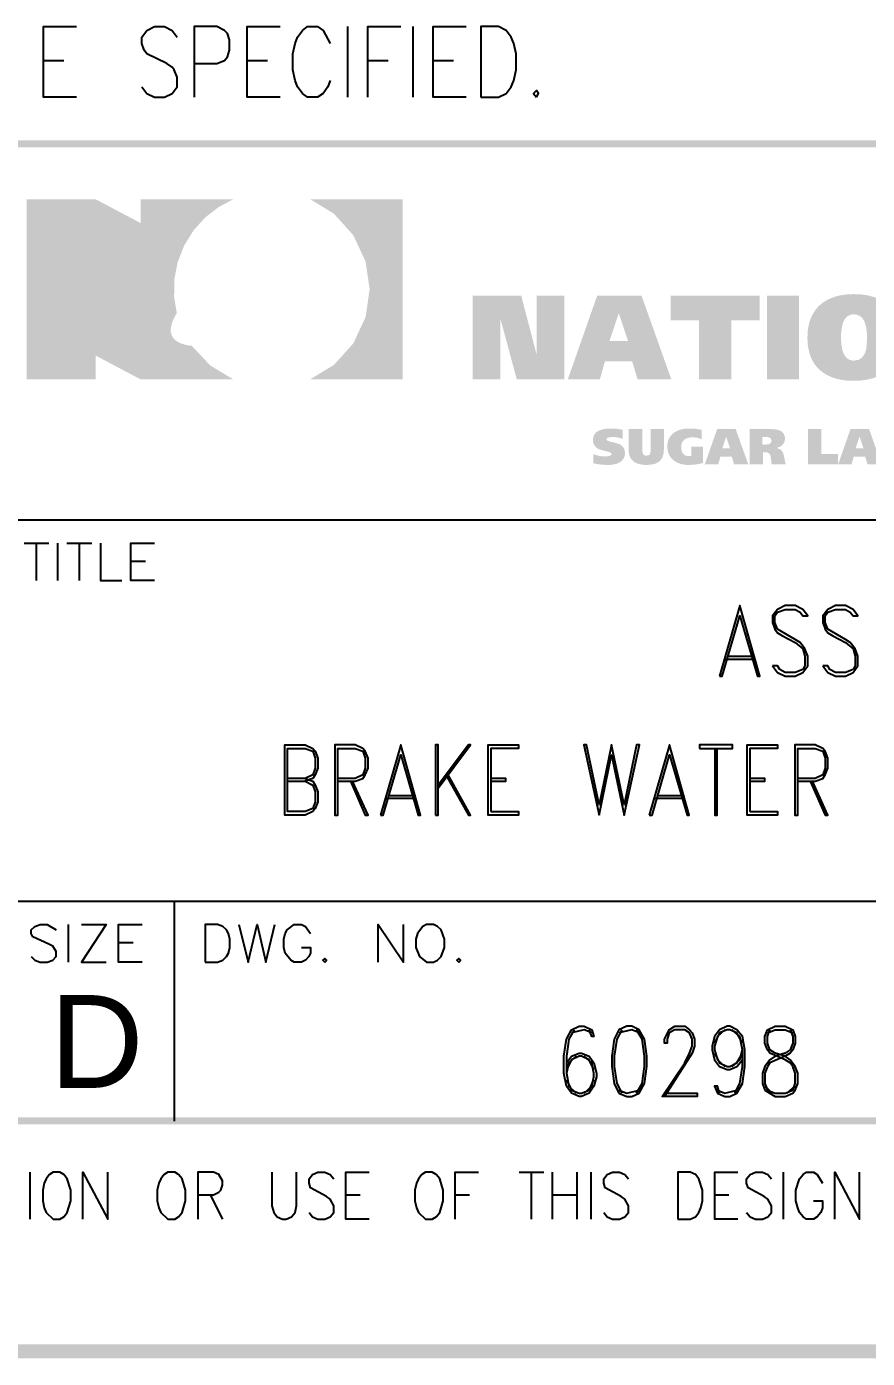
# Model space of a CAD drawing. Header units: inches. Extents: x 0.3 to 33.8, y 15.5 to 37.1.
# Drawn here: x 29.678 to 31.472, y 15.704 to 18.546 of the extents above; entities that cross this region are included whole.
import ezdxf

# ---------------------------------------------------------------- set-up
doc = ezdxf.new("R2010")
doc.units = ezdxf.units.IN
doc.header["$MEASUREMENT"] = 0
doc.styles.add('PDF Arial', font='arial.ttf')

# ---------------------------------------------------------------- blocks, each defined once
blk = doc.blocks.new('60298_1')
at = {"true_color": 0x0037dd, "transparency": 33554687}
for points in [[(25.1628, 18.288), (25.1477, 18.303), (33.5764, 18.303), (33.5764, 18.288)], [(25.1553, 16.2034), (25.1553, 16.2184), (33.5763, 16.2184), (33.5763, 16.2034)], [(0.4563, 15.7043), (0.4864, 15.7344), (33.5614, 15.7344), (33.5914, 15.7043)]]:
    blk.add_hatch(color=162, dxfattribs=at).paths.add_polyline_path(points)
at = {"true_color": 0xdcdcdc, "transparency": 33554687}
h = blk.add_hatch(color=254, dxfattribs=at)
h.paths.add_polyline_path([(30.1191, 18.1775), (29.9212, 18.1775), (29.9212, 18.1266), (29.8251, 18.1775), (29.6782, 18.1775), (29.6782, 17.7931), (29.8251, 17.7931), (29.8251, 17.844), (29.9212, 17.7931), (30.1191, 17.7931), (30.0697, 17.8228), (30.0303, 17.8649), (30.0302, 17.8649), (30.03, 17.8649), (30.0298, 17.8649), (30.0297, 17.8649), (30.0295, 17.865), (30.0294, 17.865), (30.0292, 17.865), (30.0291, 17.865), (30.0289, 17.865), (30.0288, 17.865), (30.0286, 17.8651), (30.0285, 17.8651), (30.0283, 17.8651), (30.0281, 17.8651), (30.028, 17.8651), (30.0278, 17.8651), (30.0277, 17.8652), (30.0275, 17.8652), (30.0274, 17.8652), (30.0272, 17.8652), (30.0271, 17.8652), (30.0269, 17.8653), (30.0267, 17.8653), (30.0266, 17.8653), (30.0264, 17.8653), (30.0263, 17.8653), (30.0261, 17.8653), (30.026, 17.8654), (30.0258, 17.8654), (30.0257, 17.8654), (30.0255, 17.8654), (30.0254, 17.8654), (30.0252, 17.8654), (30.025, 17.8655), (30.0249, 17.8655), (30.0247, 17.8655), (30.0246, 17.8655), (30.0244, 17.8655), (30.0243, 17.8655), (30.0241, 17.8656), (30.024, 17.8656), (30.0238, 17.8656), (30.0236, 17.8657), (30.0235, 17.8657), (30.0233, 17.8657), (30.0232, 17.8657), (30.023, 17.8657), (30.0229, 17.8657), (30.0227, 17.8658), (30.0226, 17.8658), (30.0224, 17.8658), (30.0221, 17.8659), (30.0219, 17.8659), (30.0218, 17.8659), (30.0216, 17.866), (30.0215, 17.866), (30.0213, 17.866), (30.0212, 17.8661), (30.021, 17.8661), (30.0209, 17.8661), (30.0207, 17.8662), (30.0206, 17.8662), (30.0204, 17.8662), (30.0202, 17.8663), (30.0201, 17.8663), (30.0199, 17.8663), (30.0198, 17.8664), (30.0196, 17.8664), (30.0195, 17.8664), (30.0193, 17.8665), (30.0192, 17.8665), (30.019, 17.8665), (30.0188, 17.8665), (30.0187, 17.8666), (30.0185, 17.8666), (30.0184, 17.8666), (30.0182, 17.8667), (30.0181, 17.8667), (30.0179, 17.8667), (30.0178, 17.8668), (30.0176, 17.8668), (30.0175, 17.8668), (30.0173, 17.8669), (30.0171, 17.8669), (30.017, 17.8669), (30.0168, 17.867), (30.0167, 17.867), (30.0165, 17.867), (30.0164, 17.8671), (30.0162, 17.8671), (30.0161, 17.8671), (30.0159, 17.8672), (30.0157, 17.8673), (30.0156, 17.8673), (30.0154, 17.8673), (30.0153, 17.8674), (30.0151, 17.8674), (30.0149, 17.8674), (30.0147, 17.8675), (30.0145, 17.8675), (30.0144, 17.8676), (30.0142, 17.8676), (30.014, 17.8677), (30.0139, 17.8677), (30.0137, 17.8678), (30.0136, 17.8678), (30.0134, 17.8679), (30.0133, 17.8679), (30.0131, 17.868), (30.013, 17.868), (30.0128, 17.8681), (30.0126, 17.8681), (30.0125, 17.8682), (30.0123, 17.8682), (30.0122, 17.8682), (30.012, 17.8683), (30.0119, 17.8683), (30.0117, 17.8684), (30.0116, 17.8684), (30.0114, 17.8685), (30.0113, 17.8685), (30.0111, 17.8686), (30.0109, 17.8686), (30.0108, 17.8687), (30.0106, 17.8687), (30.0105, 17.8688), (30.0103, 17.8689), (30.0102, 17.8689), (30.01, 17.869), (30.0099, 17.869), (30.0097, 17.869), (30.0096, 17.8691), (30.0094, 17.8691), (30.0092, 17.8692), (30.0091, 17.8692), (30.0089, 17.8693), (30.0088, 17.8693), (30.0086, 17.8694), (30.0085, 17.8694), (30.0083, 17.8695), (30.008, 17.8695), (30.0078, 17.8696), (30.0077, 17.8697), (30.0075, 17.8698), (30.0074, 17.8698), (30.0072, 17.8699), (30.0071, 17.87), (30.0069, 17.87), (30.0068, 17.8701), (30.0066, 17.8702), (30.0065, 17.8702), (30.0063, 17.8703), (30.0061, 17.8704), (30.006, 17.8705), (30.0058, 17.8705), (30.0057, 17.8706), (30.0055, 17.8707), (30.0054, 17.8707), (30.0052, 17.8708), (30.0051, 17.8709), (30.0049, 17.8709), (30.0048, 17.871), (30.0046, 17.8711), (30.0044, 17.8711), (30.0043, 17.8712), (30.0041, 17.8713), (30.004, 17.8713), (30.0038, 17.8714), (30.0037, 17.8715), (30.0035, 17.8715), (30.0034, 17.8716), (30.0032, 17.8717), (30.003, 17.8717), (30.0029, 17.8718), (30.0027, 17.8719), (30.0026, 17.872), (30.0024, 17.872), (30.0022, 17.8722), (30.002, 17.8723), (30.0018, 17.8724), (30.0017, 17.8725), (30.0015, 17.8726), (30.0013, 17.8727), (30.0012, 17.8728), (30.001, 17.8729), (30.0009, 17.8729), (30.0007, 17.873), (30.0006, 17.8731), (30.0004, 17.8732), (30.0003, 17.8733), (30.0001, 17.8735), (29.9999, 17.8736), (29.9998, 17.8737), (29.9996, 17.8738), (29.9995, 17.8739), (29.9993, 17.874), (29.9992, 17.874), (29.999, 17.8741), (29.9989, 17.8742), (29.9987, 17.8743), (29.9986, 17.8744), (29.9984, 17.8745), (29.9982, 17.8746), (29.9981, 17.8747), (29.9979, 17.8748), (29.9978, 17.8749), (29.9976, 17.8751), (29.9975, 17.8751), (29.9973, 17.8752), (29.9972, 17.8753), (29.997, 17.8754), (29.9967, 17.8757), (29.9965, 17.8758), (29.9964, 17.876), (29.9962, 17.8761), (29.9961, 17.8762), (29.9959, 17.8764), (29.9958, 17.8765), (29.9956, 17.8766), (29.9955, 17.8768), (29.9953, 17.877), (29.9951, 17.8771), (29.995, 17.8772), (29.9948, 17.8774), (29.9947, 17.8775), (29.9945, 17.8776), (29.9944, 17.8778), (29.9942, 17.8779), (29.9941, 17.878), (29.9939, 17.8782), (29.9937, 17.8783), (29.9935, 17.8785), (29.9934, 17.8786), (29.9932, 17.8787), (29.9931, 17.8789), (29.9929, 17.879), (29.9927, 17.8792), (29.9925, 17.8795), (29.9923, 17.8797), (29.9921, 17.8799), (29.992, 17.8801), (29.9918, 17.8803), (29.9917, 17.8805), (29.9915, 17.8807), (29.9914, 17.8809), (29.9912, 17.8811), (29.9911, 17.8813), (29.9909, 17.8815), (29.9908, 17.8817), (29.9906, 17.8819), (29.9904, 17.8821), (29.9903, 17.8823), (29.9901, 17.8825), (29.99, 17.8827), (29.9898, 17.8829), (29.9897, 17.8831), (29.9895, 17.8834), (29.9892, 17.8839), (29.9891, 17.8842), (29.9889, 17.8846), (29.9887, 17.8849), (29.9886, 17.8852), (29.9884, 17.8855), (29.9883, 17.8858), (29.9881, 17.8862), (29.988, 17.8865), (29.9878, 17.8868), (29.9877, 17.8871), (29.9875, 17.8875), (29.9873, 17.8878), (29.9871, 17.8884), (29.9869, 17.8891), (29.9867, 17.8897), (29.9866, 17.8903), (29.9864, 17.8909), (29.9863, 17.8915), (29.9861, 17.8921), (29.986, 17.8927), (29.9857, 17.8938), (29.9854, 17.8999), (29.9856, 17.9014), (29.9858, 17.9026), (29.986, 17.9037), (29.9861, 17.9048), (29.9864, 17.9067), (29.9866, 17.9075), (29.9867, 17.9081), (29.9869, 17.9087), (29.987, 17.9093), (29.9872, 17.9099), (29.9873, 17.9105), (29.9875, 17.9111), (29.9877, 17.9117), (29.9878, 17.9123), (29.988, 17.9129), (29.9883, 17.914), (29.9884, 17.9145), (29.9886, 17.9148), (29.9887, 17.9152), (29.9889, 17.9156), (29.9891, 17.9159), (29.9892, 17.9163), (29.9894, 17.9167), (29.9895, 17.9171), (29.9897, 17.9174), (29.9898, 17.9179), (29.99, 17.9182), (29.9901, 17.9186), (29.9903, 17.919), (29.9904, 17.9194), (29.9906, 17.9197), (29.9908, 17.9201), (29.9909, 17.9205), (29.9911, 17.9209), (29.9912, 17.9212), (29.9914, 17.9216), (29.9916, 17.922), (29.9918, 17.9226), (29.992, 17.9229), (29.9921, 17.9232), (29.9923, 17.9235), (29.9925, 17.9238), (29.9926, 17.9241), (29.9928, 17.9244), (29.9929, 17.9247), (29.9931, 17.925), (29.9932, 17.9253), (29.9934, 17.9256), (29.9935, 17.9259), (29.9937, 17.9262), (29.9939, 17.9265), (29.9941, 17.9268), (29.9942, 17.9271), (29.9944, 17.9274), (29.9945, 17.9277), (29.9947, 17.928), (29.9948, 17.9283), (29.995, 17.9287), (29.9951, 17.929), (29.9953, 17.9292), (29.9955, 17.9295), (29.9956, 17.9298), (29.9958, 17.9302), (29.996, 17.9307), (29.9962, 17.931), (29.9964, 17.9312), (29.9965, 17.9315), (29.9967, 17.9318), (29.9969, 17.932), (29.997, 17.9322), (29.9972, 17.9325), (29.9973, 17.9327), (29.9984, 17.9345), (29.9927, 17.9689), (29.993, 18.0054), (30, 18.0425), (30.0139, 18.0783), (30.034, 18.1109), (30.0593, 18.1389), (30.0883, 18.1612), (30.1191, 18.1775)])
h.paths.add_polyline_path([(30.4808, 18.1775), (30.283, 18.1775), (30.3338, 18.1467), (30.3753, 18.1005), (30.4015, 18.0442), (30.41, 17.9854), (30.4015, 17.9265), (30.3753, 17.8701), (30.3338, 17.824), (30.283, 17.7931), (30.4808, 17.7931), (30.4808, 18.1775)])
at = {"transparency": 33554687}
h = blk.add_hatch(color=1, dxfattribs=at)
h.paths.add_polyline_path([(30.8254, 17.972), (30.7665, 17.972), (30.7665, 17.8459), (30.7335, 17.972), (30.6302, 17.972), (30.6302, 17.7931), (30.689, 17.7931), (30.689, 17.9228), (30.7242, 17.7931), (30.8254, 17.7931), (30.8254, 17.972)])
h.paths.add_polyline_path([(30.9124, 17.8318), (30.9703, 17.8318), (30.9821, 17.7931), (31.054, 17.7931), (30.9903, 17.972), (30.8958, 17.972), (30.833, 17.7931), (30.9014, 17.7931), (30.9124, 17.8318)])
h.paths.add_polyline_path([(30.9219, 17.8749), (30.9419, 17.9344), (30.9617, 17.8749), (30.9219, 17.8749)])
h.paths.add_polyline_path([(31.1132, 17.7931), (31.1819, 17.7931), (31.1819, 17.9192), (31.2423, 17.9192), (31.2423, 17.972), (31.0529, 17.972), (31.0529, 17.9192), (31.1132, 17.9192), (31.1132, 17.7931)])
h.paths.add_polyline_path([(31.3265, 17.972), (31.2579, 17.972), (31.2579, 17.7931), (31.3265, 17.7931), (31.3265, 17.972)])
h.paths.add_polyline_path([(31.3539, 17.8358), (31.3584, 17.8276), (31.3639, 17.8203), (31.3703, 17.8136), (31.3757, 17.8092), (31.3833, 17.804), (31.3915, 17.7998), (31.4005, 17.7962), (31.4103, 17.7936), (31.4206, 17.7916), (31.4318, 17.7904), (31.4436, 17.79), (31.4534, 17.7903), (31.4645, 17.7914), (31.4751, 17.7932), (31.4849, 17.7958), (31.4941, 17.799), (31.5025, 17.8032), (31.5103, 17.8082), (31.5174, 17.8139), (31.5209, 17.8173), (31.5269, 17.8244), (31.532, 17.8322), (31.5361, 17.8407), (31.5394, 17.8501), (31.5417, 17.8602), (31.543, 17.871), (31.5435, 17.8825), (31.5434, 17.8885), (31.5425, 17.8997), (31.5406, 17.9101), (31.5378, 17.9198), (31.534, 17.9287), (31.5294, 17.937), (31.5238, 17.9445), (31.5174, 17.9512), (31.5115, 17.9559), (31.5039, 17.961), (31.4956, 17.9653), (31.4866, 17.9688), (31.4768, 17.9715), (31.4665, 17.9735), (31.4554, 17.9747), (31.4436, 17.975), (31.4346, 17.9748), (31.4233, 17.9738), (31.4127, 17.972), (31.403, 17.9694), (31.3938, 17.966), (31.3853, 17.9619), (31.3777, 17.9569), (31.3706, 17.9512), (31.3672, 17.9478), (31.3611, 17.9407), (31.3561, 17.9328), (31.3519, 17.9242), (31.3487, 17.9149), (31.3464, 17.9048), (31.3449, 17.8941), (31.3446, 17.8825), (31.3447, 17.8762), (31.3455, 17.865), (31.3475, 17.8545), (31.3501, 17.8448), (31.3539, 17.8358)])
h.paths.add_polyline_path([(31.4168, 17.869), (31.4162, 17.8825), (31.4166, 17.893), (31.4181, 17.9049), (31.4207, 17.9147), (31.4246, 17.9222), (31.4297, 17.9277), (31.4361, 17.9309), (31.4436, 17.932), (31.45, 17.9312), (31.4566, 17.9284), (31.4621, 17.9235), (31.4664, 17.9165), (31.4694, 17.9073), (31.4711, 17.8959), (31.4718, 17.8817), (31.4712, 17.8685), (31.47, 17.8585), (31.4679, 17.8505), (31.4666, 17.8474), (31.461, 17.8395), (31.4534, 17.8347), (31.4436, 17.8331), (31.4378, 17.8337), (31.4312, 17.8364), (31.4259, 17.8413), (31.4216, 17.8484), (31.4187, 17.8576), (31.4168, 17.8691)])
h.paths.add_polyline_path([(31.5598, 17.7931), (31.6187, 17.7931), (31.6187, 17.9228), (31.6539, 17.7931), (31.7551, 17.7931), (31.7551, 17.972), (31.6961, 17.972), (31.6961, 17.8459), (31.663, 17.972), (31.5599, 17.972), (31.5599, 17.7931)])
h.paths.add_polyline_path([(31.7627, 17.7931), (31.8311, 17.7931), (31.8421, 17.8318), (31.9, 17.8318), (31.9118, 17.7931), (31.9837, 17.7931), (31.92, 17.972), (31.8255, 17.972), (31.7627, 17.7931)])
h.paths.add_polyline_path([(31.8516, 17.8749), (31.8716, 17.9344), (31.8912, 17.8749), (31.8516, 17.8749)])
h.paths.add_polyline_path([(31.9927, 17.7931), (32.1456, 17.7931), (32.1456, 17.8459), (32.0614, 17.8459), (32.0614, 17.972), (31.9927, 17.972), (31.9927, 17.7931)])
h.paths.add_polyline_path([(32.2504, 17.8825), (32.2505, 17.8762), (32.2515, 17.865), (32.2533, 17.8545), (32.2561, 17.8448), (32.2597, 17.8358), (32.2642, 17.8276), (32.2699, 17.8203), (32.2762, 17.8136), (32.2815, 17.8092), (32.2892, 17.804), (32.2975, 17.7998), (32.3064, 17.7962), (32.3161, 17.7936), (32.3266, 17.7916), (32.3376, 17.7904), (32.3494, 17.79), (32.3593, 17.7903), (32.3705, 17.7914), (32.381, 17.7932), (32.3908, 17.7958), (32.4, 17.799), (32.4084, 17.8032), (32.4161, 17.8082), (32.4232, 17.8139), (32.4268, 17.8173), (32.4327, 17.8244), (32.4378, 17.8322), (32.4419, 17.8407), (32.4452, 17.8501), (32.4476, 17.8602), (32.4489, 17.871), (32.4494, 17.8825), (32.4493, 17.8885), (32.4483, 17.8997), (32.4464, 17.9101), (32.4436, 17.9198), (32.4399, 17.9287), (32.4352, 17.937), (32.4298, 17.9445), (32.4232, 17.9512), (32.4174, 17.9559), (32.4098, 17.961), (32.4014, 17.9653), (32.3924, 17.9688), (32.3827, 17.9715), (32.3723, 17.9735), (32.3613, 17.9747), (32.3494, 17.975), (32.3405, 17.9748), (32.3291, 17.9738), (32.3187, 17.972), (32.3088, 17.9694), (32.2997, 17.966), (32.2913, 17.9619), (32.2835, 17.9569), (32.2764, 17.9512), (32.273, 17.9478), (32.2671, 17.9407), (32.262, 17.9328), (32.2578, 17.9242), (32.2545, 17.9149), (32.2522, 17.9048), (32.2509, 17.8941), (32.2504, 17.8825)])
h.paths.add_polyline_path([(32.3224, 17.893), (32.3239, 17.9049), (32.3267, 17.9147), (32.3306, 17.9222), (32.3357, 17.9277), (32.342, 17.9309), (32.3494, 17.932), (32.3559, 17.9312), (32.3625, 17.9284), (32.3679, 17.9235), (32.3722, 17.9165), (32.3753, 17.9073), (32.3771, 17.8959), (32.3777, 17.8817), (32.3772, 17.8685), (32.3758, 17.8585), (32.3738, 17.8505), (32.3724, 17.8474), (32.367, 17.8395), (32.3593, 17.8347), (32.3494, 17.8331), (32.3436, 17.8337), (32.3371, 17.8364), (32.3317, 17.8413), (32.3274, 17.8484), (32.3245, 17.8576), (32.3227, 17.8691), (32.3221, 17.8825), (32.3224, 17.893)])
h.paths.add_polyline_path([(32.5359, 17.972), (32.4672, 17.972), (32.4672, 17.7931), (32.5359, 17.7931), (32.5359, 17.972)])
h.paths.add_polyline_path([(32.5618, 17.7931), (32.7147, 17.7931), (32.7147, 17.8459), (32.6305, 17.8459), (32.6305, 17.972), (32.5618, 17.972), (32.5618, 17.7931)])
h.paths.add_polyline_path([(32.78, 17.972), (32.7156, 17.972), (32.7574, 17.7931), (32.8328, 17.7931), (32.8615, 17.9109), (32.8916, 17.7931), (32.9654, 17.7931), (33.0085, 17.972), (32.9472, 17.972), (32.925, 17.8566), (32.8967, 17.972), (32.8309, 17.972), (32.802, 17.8566), (32.78, 17.972)])
h.paths.add_polyline_path([(33.0148, 17.7931), (33.1716, 17.7931), (33.1716, 17.8362), (33.082, 17.8362), (33.082, 17.8605), (33.1659, 17.8605), (33.1659, 17.9036), (33.082, 17.9036), (33.082, 17.9289), (33.1699, 17.9289), (33.1699, 17.972), (33.0148, 17.972), (33.0148, 17.7931)])
h.paths.add_polyline_path([(33.1926, 17.7931), (33.3454, 17.7931), (33.3454, 17.8459), (33.2613, 17.8459), (33.2613, 17.972), (33.1926, 17.972), (33.1926, 17.7931)])
h.paths.add_polyline_path([(33.3634, 17.7931), (33.5163, 17.7931), (33.5163, 17.8459), (33.432, 17.8459), (33.432, 17.972), (33.3634, 17.972), (33.3634, 17.7931)])
h.paths.add_polyline_path([(30.9237, 17.6371), (30.9161, 17.6396), (30.9076, 17.6416), (30.9013, 17.6435), (30.8971, 17.6455), (30.8919, 17.6494), (30.8886, 17.6543), (30.8869, 17.6604), (30.8868, 17.664), (30.8873, 17.6693), (30.8889, 17.674), (30.8916, 17.678), (30.8952, 17.6814), (30.9, 17.684), (30.9057, 17.6861), (30.9125, 17.6874), (30.9204, 17.6882), (30.9254, 17.6883), (30.932, 17.6881), (30.9386, 17.6876), (30.9451, 17.6866), (30.9502, 17.6856), (30.9502, 17.6664), (30.9439, 17.6683), (30.9373, 17.6696), (30.9293, 17.6703), (30.9198, 17.6693), (30.9148, 17.6661), (30.9182, 17.662), (30.9258, 17.6597), (30.9342, 17.6579), (30.9405, 17.6559), (30.9449, 17.6541), (30.9499, 17.6502), (30.9533, 17.6452), (30.9548, 17.639), (30.9551, 17.6357), (30.9543, 17.6293), (30.9519, 17.6237), (30.9479, 17.6191), (30.9431, 17.6157), (30.9377, 17.6133), (30.9316, 17.6117), (30.9248, 17.6108), (30.9185, 17.6105), (30.9119, 17.6108), (30.9052, 17.6113), (30.8987, 17.612), (30.892, 17.6132), (30.8875, 17.6142), (30.8875, 17.6337), (30.8936, 17.6315), (30.9, 17.6299), (30.9066, 17.6289), (30.9134, 17.6287), (30.9216, 17.6296), (30.9271, 17.6328), (30.9237, 17.6371)])
h.paths.add_polyline_path([(30.9919, 17.687), (30.963, 17.687), (30.963, 17.6413), (30.963, 17.6398), (30.9639, 17.633), (30.966, 17.627), (30.9693, 17.6219), (30.9738, 17.6177), (30.9751, 17.6168), (30.9802, 17.6141), (30.9861, 17.6121), (30.9929, 17.611), (31.0004, 17.6105), (31.0035, 17.6107), (31.011, 17.6113), (31.0175, 17.6126), (31.0232, 17.6148), (31.0278, 17.6176), (31.0295, 17.6191), (31.0332, 17.6236), (31.0359, 17.629), (31.0375, 17.6355), (31.0381, 17.6429), (31.0381, 17.687), (31.0099, 17.687), (31.0099, 17.6423), (31.0097, 17.6392), (31.0078, 17.6321), (31.0007, 17.63), (30.9961, 17.6313), (30.9928, 17.6354), (30.9919, 17.6424), (30.9919, 17.687)])
h.paths.add_polyline_path([(31.0753, 17.6536), (31.0775, 17.6596), (31.0816, 17.6644), (31.0854, 17.6669), (31.0915, 17.6688), (31.0991, 17.6696), (31.1069, 17.6689), (31.1132, 17.6676), (31.1185, 17.6652), (31.1185, 17.6855), (31.1113, 17.6869), (31.1048, 17.6877), (31.0979, 17.6881), (31.0904, 17.6883), (31.0896, 17.6883), (31.0824, 17.6878), (31.0757, 17.6866), (31.0696, 17.6848), (31.064, 17.6821), (31.059, 17.6789), (31.0539, 17.6742), (31.0502, 17.6692), (31.0476, 17.6636), (31.046, 17.6574), (31.0455, 17.6505), (31.0455, 17.6487), (31.0462, 17.6418), (31.0478, 17.6355), (31.0505, 17.6299), (31.054, 17.6249), (31.0585, 17.6205), (31.0595, 17.6198), (31.0646, 17.6165), (31.0703, 17.614), (31.0765, 17.6121), (31.0831, 17.6109), (31.0904, 17.6105), (31.0957, 17.6107), (31.1026, 17.6112), (31.1092, 17.612), (31.1155, 17.6131), (31.1215, 17.6147), (31.1215, 17.6499), (31.0967, 17.6499), (31.0967, 17.63), (31.0901, 17.6292), (31.083, 17.631), (31.0783, 17.6353), (31.0757, 17.6416), (31.075, 17.6487), (31.0754, 17.6536)])
h.paths.add_polyline_path([(31.1254, 17.6119), (31.1541, 17.6119), (31.1587, 17.6282), (31.183, 17.6282), (31.1879, 17.6119), (31.2182, 17.6119), (31.1915, 17.687), (31.1518, 17.687), (31.1254, 17.6119)])
h.paths.add_polyline_path([(31.1627, 17.6462), (31.1711, 17.671), (31.1794, 17.6462), (31.1627, 17.6462)])
h.paths.add_polyline_path([(31.2209, 17.6119), (31.2498, 17.6119), (31.2498, 17.6375), (31.2562, 17.6375), (31.26, 17.6369), (31.2644, 17.6335), (31.2655, 17.6306), (31.2668, 17.6229), (31.2676, 17.6165), (31.2683, 17.6119), (31.2984, 17.6119), (31.297, 17.6168), (31.2954, 17.6252), (31.2952, 17.6265), (31.2934, 17.6337), (31.2912, 17.6388), (31.2898, 17.6409), (31.2848, 17.6447), (31.2786, 17.6468), (31.2838, 17.6485), (31.2894, 17.6515), (31.2934, 17.6557), (31.2958, 17.6608), (31.2966, 17.6669), (31.2962, 17.6708), (31.2948, 17.6757), (31.2918, 17.6798), (31.2877, 17.6829), (31.2823, 17.6852), (31.2755, 17.6865), (31.2675, 17.687), (31.2209, 17.687), (31.2209, 17.6119)])
h.paths.add_polyline_path([(31.2485, 17.6541), (31.2485, 17.6702), (31.2564, 17.6702), (31.261, 17.6698), (31.2661, 17.6672), (31.2682, 17.6612), (31.2638, 17.6551), (31.256, 17.6541), (31.2485, 17.6541)])
h.paths.add_polyline_path([(31.3741, 17.634), (31.3741, 17.687), (31.3454, 17.687), (31.3454, 17.6119), (31.4095, 17.6119), (31.4095, 17.634), (31.3741, 17.634)])
h.paths.add_polyline_path([(31.4434, 17.6282), (31.4677, 17.6282), (31.4727, 17.6119), (31.5029, 17.6119), (31.4761, 17.687), (31.4364, 17.687), (31.4102, 17.6119), (31.4388, 17.6119), (31.4434, 17.6282)])
h.paths.add_polyline_path([(31.4474, 17.6462), (31.4558, 17.6712), (31.4641, 17.6462), (31.4474, 17.6462)])
h.paths.add_polyline_path([(31.506, 17.6119), (31.5309, 17.6119), (31.5309, 17.6663), (31.5456, 17.6119), (31.5881, 17.6119), (31.5881, 17.687), (31.5633, 17.687), (31.5633, 17.634), (31.5495, 17.687), (31.5061, 17.687), (31.5061, 17.6119)])
h.paths.add_polyline_path([(31.5983, 17.6119), (31.6405, 17.6119), (31.6474, 17.6124), (31.6538, 17.6136), (31.6593, 17.6156), (31.664, 17.6182), (31.668, 17.6215), (31.6713, 17.6256), (31.6739, 17.6305), (31.6757, 17.636), (31.6768, 17.6422), (31.6772, 17.6492), (31.6772, 17.6499), (31.6767, 17.6579), (31.6755, 17.6647), (31.6734, 17.6707), (31.6706, 17.6755), (31.667, 17.6795), (31.6657, 17.6805), (31.661, 17.6833), (31.6551, 17.6854), (31.6483, 17.6866), (31.6405, 17.687), (31.5983, 17.687), (31.5983, 17.6119)])
h.paths.add_polyline_path([(31.627, 17.6696), (31.6342, 17.6696), (31.6402, 17.6685), (31.6448, 17.6644), (31.6466, 17.6579), (31.6472, 17.6488), (31.6464, 17.6407), (31.6446, 17.6356), (31.6409, 17.632), (31.6343, 17.6306), (31.627, 17.6306), (31.627, 17.6696)])
h.paths.add_polyline_path([(31.7133, 17.6326), (31.6906, 17.6325), (31.6838, 17.5997), (31.7009, 17.5997), (31.7133, 17.6325)])
h.paths.add_polyline_path([(31.8153, 17.6648), (31.8407, 17.6648), (31.8407, 17.687), (31.7612, 17.687), (31.7612, 17.6648), (31.7866, 17.6648), (31.7866, 17.6119), (31.8153, 17.6119), (31.8153, 17.6648)])
h.paths.add_polyline_path([(31.8743, 17.6582), (31.8743, 17.6689), (31.9112, 17.6689), (31.9112, 17.687), (31.8462, 17.687), (31.8462, 17.6119), (31.9121, 17.6119), (31.9121, 17.63), (31.8743, 17.63), (31.8743, 17.6402), (31.9096, 17.6402), (31.9096, 17.6583), (31.8743, 17.6583)])
h.paths.add_polyline_path([(31.9619, 17.6648), (31.9507, 17.687), (31.9175, 17.687), (31.9411, 17.6505), (31.9142, 17.6119), (31.9455, 17.6119), (31.9587, 17.6373), (31.9728, 17.6119), (32.0035, 17.6119), (32.0044, 17.6145), (31.9791, 17.6505), (32.0043, 17.687), (31.974, 17.687), (31.9619, 17.6648)])
h.paths.add_polyline_path([(32.0044, 17.6145), (32.0062, 17.6119), (32.0321, 17.6119), (32.0367, 17.6282), (32.061, 17.6282), (32.066, 17.6119), (32.0962, 17.6119), (32.0694, 17.687), (32.0297, 17.687), (32.0044, 17.6145)])
h.paths.add_polyline_path([(32.0407, 17.6462), (32.0491, 17.6712), (32.0574, 17.6462), (32.0407, 17.6462)])
h.paths.add_polyline_path([(32.1287, 17.662), (32.1363, 17.6597), (32.1446, 17.6579), (32.1509, 17.6559), (32.1553, 17.6541), (32.1603, 17.6502), (32.1637, 17.6452), (32.1653, 17.639), (32.1656, 17.6357), (32.1647, 17.6293), (32.1624, 17.6237), (32.1584, 17.6191), (32.1535, 17.6157), (32.1483, 17.6133), (32.1422, 17.6117), (32.1352, 17.6108), (32.129, 17.6105), (32.1223, 17.6108), (32.1158, 17.6113), (32.1091, 17.612), (32.1025, 17.6132), (32.098, 17.6142), (32.098, 17.6337), (32.1041, 17.6315), (32.1104, 17.6299), (32.117, 17.6289), (32.1238, 17.6287), (32.1321, 17.6296), (32.1375, 17.6328), (32.1342, 17.6371), (32.1265, 17.6396), (32.1181, 17.6416), (32.1117, 17.6435), (32.1075, 17.6455), (32.1025, 17.6494), (32.0991, 17.6543), (32.0975, 17.6604), (32.0973, 17.664), (32.0978, 17.6693), (32.0994, 17.674), (32.102, 17.678), (32.1057, 17.6814), (32.1104, 17.684), (32.1161, 17.6861), (32.1231, 17.6874), (32.1309, 17.6882), (32.1359, 17.6883), (32.1424, 17.6881), (32.149, 17.6876), (32.1557, 17.6866), (32.1607, 17.6856), (32.1607, 17.6664), (32.1544, 17.6683), (32.1479, 17.6696), (32.1397, 17.6703), (32.1303, 17.6693), (32.1254, 17.6661), (32.1287, 17.662)])
h.paths.add_polyline_path([(32.2421, 17.687), (32.2133, 17.687), (32.2133, 17.6413), (32.2133, 17.6398), (32.2143, 17.633), (32.2163, 17.627), (32.2196, 17.6219), (32.2241, 17.6177), (32.2253, 17.6168), (32.2305, 17.6141), (32.2364, 17.6121), (32.2432, 17.611), (32.2508, 17.6105), (32.2538, 17.6107), (32.2612, 17.6113), (32.2678, 17.6126), (32.2734, 17.6148), (32.278, 17.6176), (32.2798, 17.6191), (32.2835, 17.6236), (32.2862, 17.629), (32.2877, 17.6355), (32.2884, 17.6429), (32.2884, 17.687), (32.2601, 17.687), (32.2601, 17.6423), (32.26, 17.6392), (32.258, 17.6321), (32.251, 17.63), (32.2464, 17.6313), (32.2432, 17.6354), (32.2421, 17.6424), (32.2421, 17.687)])
h.paths.add_polyline_path([(32.3017, 17.6326), (32.3017, 17.6119), (32.3252, 17.6119), (32.3252, 17.6325), (32.3017, 17.6325)])
h.paths.add_polyline_path([(32.3361, 17.664), (32.3363, 17.6604), (32.3379, 17.6543), (32.3413, 17.6494), (32.3463, 17.6455), (32.3507, 17.6435), (32.357, 17.6416), (32.3653, 17.6396), (32.3729, 17.6371), (32.3763, 17.6328), (32.3709, 17.6296), (32.3626, 17.6287), (32.3558, 17.6289), (32.3492, 17.6299), (32.3429, 17.6315), (32.3368, 17.6337), (32.3368, 17.6142), (32.3414, 17.6132), (32.348, 17.612), (32.3546, 17.6113), (32.3611, 17.6108), (32.3678, 17.6105), (32.374, 17.6108), (32.381, 17.6117), (32.387, 17.6133), (32.3923, 17.6157), (32.3973, 17.6191), (32.4012, 17.6237), (32.4036, 17.6293), (32.4043, 17.6357), (32.4042, 17.639), (32.4025, 17.6452), (32.3992, 17.6502), (32.3941, 17.6541), (32.3897, 17.6559), (32.3834, 17.6579), (32.3751, 17.6597), (32.3675, 17.662), (32.3642, 17.6661), (32.369, 17.6693), (32.3785, 17.6703), (32.3867, 17.6696), (32.3931, 17.6683), (32.3995, 17.6664), (32.3995, 17.6856), (32.3945, 17.6866), (32.3878, 17.6876), (32.3812, 17.6881), (32.3747, 17.6883), (32.3698, 17.6882), (32.3618, 17.6874), (32.355, 17.6861), (32.3492, 17.684), (32.3444, 17.6814), (32.3408, 17.678), (32.3381, 17.674), (32.3365, 17.6693), (32.3361, 17.664)])
h.paths.add_polyline_path([(32.4152, 17.6326), (32.4152, 17.6119), (32.4386, 17.6119), (32.4386, 17.6325), (32.4152, 17.6325)])
h.paths.add_polyline_path([(32.4786, 17.6282), (32.5028, 17.6282), (32.5078, 17.6119), (32.538, 17.6119), (32.5112, 17.687), (32.4715, 17.687), (32.4452, 17.6119), (32.474, 17.6119), (32.4785, 17.6282)])
h.paths.add_polyline_path([(32.4825, 17.6462), (32.4909, 17.6712), (32.4992, 17.6462), (32.4825, 17.6462)])
h.paths.add_polyline_path([(32.568, 17.6119), (32.568, 17.6325), (32.5445, 17.6325), (32.5445, 17.6119), (32.568, 17.6119)])
at = {"color": 254, "true_color": 0xdcdcdc, "transparency": 33554687}
for points in [[(29.7843, 18.3955), (29.7141, 18.3955), (29.7141, 18.5458), (29.7843, 18.5458)], [(29.9238, 18.4172), (29.9346, 18.4032), (29.9511, 18.3955), (29.9723, 18.3955), (29.9883, 18.4032), (29.9992, 18.4172), (29.9992, 18.4378), (29.993, 18.4533), (29.9883, 18.4595), (29.977, 18.4673), (29.9346, 18.4874), (29.9284, 18.4957), (29.9238, 18.5096), (29.9238, 18.5236), (29.9346, 18.5375), (29.9511, 18.5458), (29.9723, 18.5458), (29.9883, 18.5375), (29.9992, 18.5236)], [(30.0358, 18.4673), (30.0839, 18.4673), (30.1004, 18.4735), (30.1066, 18.4812), (30.1112, 18.4957), (30.1112, 18.5174), (30.1066, 18.5313), (30.1004, 18.5375), (30.0839, 18.5458), (30.0358, 18.5458), (30.0358, 18.3955)], [(30.2192, 18.3955), (30.1484, 18.3955), (30.1484, 18.5458), (30.2192, 18.5458)], [(30.3255, 18.4311), (30.3209, 18.4172), (30.3106, 18.4032), (30.2987, 18.3955), (30.2775, 18.3955), (30.2667, 18.4032), (30.2563, 18.4172), (30.2507, 18.4311), (30.246, 18.4533), (30.246, 18.4874), (30.2507, 18.5096), (30.2563, 18.5236), (30.2667, 18.5375), (30.2775, 18.5458), (30.2987, 18.5458), (30.3106, 18.5375), (30.3255, 18.5096)], [(30.3632, 18.3955), (30.3632, 18.5458)], [(30.4061, 18.3955), (30.4061, 18.5458), (30.4763, 18.5458)], [(30.5027, 18.3955), (30.5027, 18.5458)], [(30.6158, 18.3955), (30.5455, 18.3955), (30.5455, 18.5458), (30.6158, 18.5458)], [(30.6473, 18.3955), (30.685, 18.3955), (30.7015, 18.4032), (30.7118, 18.4172), (30.718, 18.4311), (30.7227, 18.4533), (30.7227, 18.4874), (30.718, 18.5096), (30.7118, 18.5236), (30.7015, 18.5375), (30.685, 18.5458), (30.6473, 18.5458), (30.6473, 18.3955)], [(29.7141, 18.4735), (29.7575, 18.4735)], [(30.1484, 18.4735), (30.1918, 18.4735)], [(30.4061, 18.4735), (30.4495, 18.4735)], [(30.5455, 18.4735), (30.5889, 18.4735)], [(30.766, 18.3955), (30.7707, 18.4032), (30.766, 18.4094), (30.7598, 18.4032), (30.766, 18.3955)], [(31.157, 17.1602), (31.1626, 17.1602), (31.2003, 17.2883), (31.238, 17.1602), (31.2427, 17.1602), (31.2003, 17.3105), (31.157, 17.1602)], [(31.2701, 17.1819), (31.2809, 17.168), (31.2969, 17.1602), (31.3181, 17.1602), (31.3346, 17.168), (31.3454, 17.1819), (31.3454, 17.2026), (31.3393, 17.2181), (31.3289, 17.232), (31.3181, 17.2382), (31.2809, 17.2604), (31.2747, 17.2744), (31.2747, 17.2883), (31.2809, 17.2961), (31.2969, 17.3023), (31.3181, 17.3023), (31.3289, 17.2961), (31.3346, 17.2883), (31.3454, 17.2883), (31.3346, 17.3023), (31.3181, 17.3105), (31.2969, 17.3105), (31.2809, 17.3023), (31.2701, 17.2883), (31.2701, 17.2744), (31.2747, 17.2604), (31.2809, 17.2522), (31.2912, 17.246), (31.3181, 17.232), (31.3346, 17.2181), (31.3393, 17.2026), (31.3393, 17.1819), (31.3346, 17.1742), (31.3181, 17.168), (31.2969, 17.168), (31.2855, 17.1742), (31.2809, 17.1819), (31.2701, 17.1819)], [(31.3775, 17.1819), (31.3878, 17.168), (31.4043, 17.1602), (31.4255, 17.1602), (31.442, 17.168), (31.4523, 17.1819), (31.4523, 17.2026), (31.4467, 17.2181), (31.4358, 17.232), (31.4255, 17.2382), (31.3878, 17.2604), (31.3821, 17.2744), (31.3821, 17.2883), (31.3878, 17.2961), (31.4043, 17.3023), (31.4255, 17.3023), (31.4358, 17.2961), (31.442, 17.2883), (31.4523, 17.2883), (31.442, 17.3023), (31.4255, 17.3105), (31.4043, 17.3105), (31.3878, 17.3023), (31.3775, 17.2883), (31.3775, 17.2744), (31.3821, 17.2604), (31.3878, 17.2522), (31.3986, 17.246), (31.4255, 17.232), (31.442, 17.2181), (31.4467, 17.2026), (31.4467, 17.1819), (31.442, 17.1742), (31.4255, 17.168), (31.4043, 17.168), (31.3924, 17.1742), (31.3878, 17.1819), (31.3775, 17.1819)], [(31.1673, 17.1959), (31.2318, 17.1959)], [(31.1735, 17.2026), (31.2272, 17.2026)], [(30.2724, 16.9418), (30.2889, 16.9356), (30.2935, 16.9273), (30.2992, 16.9134), (30.2992, 16.8917), (30.2935, 16.8772), (30.2889, 16.8711), (30.2724, 16.8633), (30.229, 16.8633), (30.229, 17.0136), (30.2724, 17.0136), (30.2889, 17.0058), (30.2935, 16.9996), (30.2992, 16.9852), (30.2992, 16.9635), (30.2935, 16.9495), (30.2889, 16.9418), (30.2724, 16.9356)], [(30.2347, 16.9356), (30.2724, 16.9356), (30.2889, 16.9273), (30.2935, 16.9134), (30.2935, 16.8917), (30.2889, 16.8772), (30.2724, 16.8711), (30.2347, 16.8711), (30.2347, 17.0058), (30.2724, 17.0058), (30.2889, 16.9996), (30.2935, 16.9852), (30.2935, 16.9635), (30.2889, 16.9495), (30.2724, 16.9418), (30.2347, 16.9418)], [(30.3421, 16.9356), (30.3792, 16.9356), (30.3958, 16.9418), (30.4004, 16.9495), (30.4066, 16.9635), (30.4066, 16.9852), (30.4004, 16.9996), (30.3958, 17.0058), (30.3792, 17.0136), (30.3359, 17.0136), (30.3359, 16.8633), (30.3421, 16.8633), (30.3421, 17.0058), (30.3792, 17.0058), (30.3958, 16.9996), (30.4004, 16.9852), (30.4004, 16.9635), (30.3958, 16.9495), (30.3792, 16.9418), (30.3421, 16.9418)], [(30.433, 16.8633), (30.4386, 16.8633), (30.4763, 16.9919), (30.5135, 16.8633), (30.5187, 16.8633), (30.4763, 17.0136), (30.433, 16.8633)], [(30.5507, 16.8633), (30.5564, 16.8633), (30.5564, 17.0136), (30.5507, 17.0136), (30.5507, 16.8633)], [(30.5564, 16.9211), (30.6256, 17.0136), (30.6209, 17.0136), (30.5564, 16.9273)], [(30.669, 16.8711), (30.7278, 16.8711), (30.7278, 16.8633), (30.6633, 16.8633), (30.6633, 17.0136), (30.7278, 17.0136), (30.7278, 17.0058), (30.669, 17.0058), (30.669, 16.8711)], [(30.9003, 16.8633), (30.9261, 16.9919), (30.953, 16.8633), (30.986, 17.0136), (30.9798, 17.0136), (30.953, 16.8855), (30.9261, 17.0136), (30.9003, 16.8855), (30.8729, 17.0136), (30.8673, 17.0136), (30.9003, 16.8633)], [(31.0067, 16.8633), (31.0129, 16.8633), (31.0501, 16.9919), (31.0878, 16.8633), (31.0924, 16.8633), (31.0501, 17.0136), (31.0067, 16.8633)], [(31.1141, 17.0058), (31.1843, 17.0058), (31.1843, 17.0136), (31.1141, 17.0136), (31.1141, 17.0058)], [(31.1471, 17.0058), (31.1471, 16.8633), (31.1518, 16.8633), (31.1518, 17.0058)], [(31.2215, 16.8711), (31.2804, 16.8711), (31.2804, 16.8633), (31.2158, 16.8633), (31.2158, 17.0136), (31.2804, 17.0136), (31.2804, 17.0058), (31.2215, 17.0058), (31.2215, 16.8711)], [(31.3238, 16.9356), (31.3609, 16.9356), (31.3775, 16.9418), (31.3821, 16.9495), (31.3883, 16.9635), (31.3883, 16.9852), (31.3821, 16.9996), (31.3775, 17.0058), (31.3609, 17.0136), (31.3176, 17.0136), (31.3176, 16.8633), (31.3238, 16.8633), (31.3238, 17.0058), (31.3609, 17.0058), (31.3775, 16.9996), (31.3821, 16.9852), (31.3821, 16.9635), (31.3775, 16.9495), (31.3609, 16.9418), (31.3238, 16.9418)], [(30.3689, 16.9356), (30.4004, 16.8633), (30.4066, 16.8633), (30.3736, 16.9356)], [(30.5729, 16.9495), (30.6209, 16.8633), (30.6256, 16.8633), (30.5776, 16.9495)], [(30.669, 16.9356), (30.701, 16.9356), (30.701, 16.9418), (30.669, 16.9418)], [(31.2215, 16.9356), (31.2535, 16.9356), (31.2535, 16.9418), (31.2215, 16.9418)], [(31.3506, 16.9356), (31.3821, 16.8633), (31.3883, 16.8633), (31.3553, 16.9356)], [(30.4433, 16.8995), (30.5078, 16.8995)], [(30.4495, 16.9056), (30.5032, 16.9056)], [(31.0175, 16.8995), (31.0821, 16.8995)], [(31.0232, 16.9056), (31.0769, 16.9056)], [(30.8301, 16.335), (30.8409, 16.349), (30.8574, 16.3552), (30.8621, 16.3552), (30.8786, 16.349), (30.8889, 16.335), (30.8946, 16.3128), (30.8946, 16.3051), (30.8889, 16.2849), (30.8786, 16.2705), (30.8621, 16.2627), (30.8574, 16.2627), (30.8409, 16.2705), (30.8301, 16.2849), (30.8244, 16.3128), (30.8244, 16.349), (30.8301, 16.3851), (30.8409, 16.4053), (30.8574, 16.413), (30.8678, 16.413), (30.8843, 16.4053), (30.8889, 16.3913), (30.8843, 16.3913), (30.8786, 16.4053)], [(30.8466, 16.4053), (30.8352, 16.3851), (30.8301, 16.349), (30.8301, 16.3128), (30.8352, 16.2849), (30.8512, 16.2705)], [(30.8843, 16.3991), (30.8678, 16.4053), (30.8409, 16.3991)], [(30.9421, 16.2705), (30.9587, 16.2627), (30.9695, 16.2627), (30.9855, 16.2705), (30.9964, 16.2911), (31.002, 16.3268), (31.002, 16.349), (30.9964, 16.3851), (30.9855, 16.4053), (30.9695, 16.413), (30.9587, 16.413), (30.9421, 16.4053), (30.9318, 16.3851), (30.9272, 16.349), (30.9272, 16.3268), (30.9318, 16.2911), (30.9421, 16.2705)], [(30.9483, 16.4053), (30.9375, 16.3851), (30.9318, 16.349), (30.9318, 16.3268), (30.9375, 16.2911), (30.9483, 16.2705)], [(30.9855, 16.3991), (30.9695, 16.4053), (30.9421, 16.3991)], [(30.9798, 16.2705), (30.9917, 16.2911), (30.9964, 16.3268), (30.9964, 16.349), (30.9917, 16.3851), (30.9798, 16.4053)], [(31.0392, 16.2705), (31.1095, 16.2705), (31.1095, 16.2627), (31.0341, 16.2627), (31.0826, 16.335), (31.0929, 16.3552), (31.0986, 16.3706), (31.0986, 16.3851), (31.0929, 16.3991), (31.0826, 16.4053), (31.0614, 16.4053), (31.0495, 16.3991), (31.0449, 16.3851), (31.0449, 16.3768), (31.0392, 16.3768), (31.0392, 16.3851), (31.0495, 16.4053), (31.0614, 16.413), (31.0826, 16.413), (31.0929, 16.4053), (31.0986, 16.3991), (31.1038, 16.3851), (31.1038, 16.3706), (31.0986, 16.3552), (31.0392, 16.2627)], [(31.157, 16.2705), (31.1523, 16.2849), (31.1461, 16.2849), (31.1523, 16.2705), (31.1683, 16.2627), (31.1792, 16.2627), (31.1941, 16.2705), (31.206, 16.2911), (31.2107, 16.3268), (31.2107, 16.3629), (31.206, 16.3913), (31.1941, 16.4053), (31.1792, 16.413), (31.1735, 16.413), (31.157, 16.4053), (31.1461, 16.3913), (31.1415, 16.3706), (31.1415, 16.3629), (31.1461, 16.3412), (31.157, 16.3268), (31.1735, 16.3206), (31.1792, 16.3206), (31.1941, 16.3268), (31.206, 16.3412)], [(31.206, 16.3768), (31.1941, 16.3991), (31.1792, 16.4053), (31.1735, 16.4053), (31.157, 16.3991), (31.1461, 16.3768)], [(31.1683, 16.4053), (31.1523, 16.3913), (31.1461, 16.3706), (31.1461, 16.3629), (31.1523, 16.3412), (31.1683, 16.3268)], [(31.1895, 16.2705), (31.2003, 16.2911), (31.206, 16.3268), (31.206, 16.3629), (31.2003, 16.3913), (31.1838, 16.4053)], [(31.3078, 16.4053), (31.3134, 16.3913), (31.3134, 16.3768), (31.3078, 16.3629), (31.2969, 16.3552), (31.2757, 16.349), (31.2644, 16.3412), (31.2535, 16.3268), (31.2489, 16.3128), (31.2489, 16.2911), (31.2535, 16.2767), (31.2757, 16.2627)], [(31.2592, 16.2767), (31.2757, 16.2705), (31.2969, 16.2705), (31.3134, 16.2767), (31.3181, 16.2911), (31.3181, 16.3128), (31.3134, 16.3268), (31.3078, 16.335), (31.2969, 16.3412), (31.2644, 16.3552), (31.2592, 16.3629), (31.2535, 16.3768), (31.2535, 16.3913), (31.2592, 16.4053), (31.2757, 16.413), (31.2969, 16.413), (31.3134, 16.4053), (31.3181, 16.3913), (31.3181, 16.3768), (31.3134, 16.3629), (31.3078, 16.3552), (31.2969, 16.349), (31.2644, 16.335), (31.2592, 16.3268), (31.2535, 16.3128), (31.2535, 16.2911), (31.2592, 16.2767)], [(31.2757, 16.2627), (31.2969, 16.2627), (31.3134, 16.2705), (31.3181, 16.2767), (31.3238, 16.2911), (31.3238, 16.3128), (31.3181, 16.3268), (31.3078, 16.3412), (31.2969, 16.349), (31.2757, 16.3552), (31.2644, 16.3629), (31.2592, 16.3768), (31.2592, 16.3913), (31.2644, 16.4053)], [(31.2592, 16.3991), (31.2757, 16.4053), (31.2969, 16.4053), (31.3134, 16.3991)], [(30.8889, 16.3206), (30.8786, 16.3412), (30.8621, 16.349), (30.8574, 16.349), (30.8409, 16.3412), (30.8301, 16.3206)], [(30.8512, 16.349), (30.8352, 16.335), (30.8301, 16.3128)], [(30.8678, 16.2705), (30.8843, 16.2849), (30.8889, 16.3051), (30.8889, 16.3128), (30.8843, 16.335), (30.8678, 16.349)], [(31.1461, 16.3552), (31.157, 16.335), (31.1735, 16.3268), (31.1792, 16.3268), (31.1941, 16.335), (31.206, 16.3552)], [(31.1838, 16.3268), (31.2003, 16.3412), (31.206, 16.3629)], [(30.8301, 16.2989), (30.8409, 16.2767), (30.8574, 16.2705), (30.8621, 16.2705), (30.8786, 16.2767), (30.8889, 16.2989)], [(31.2535, 16.2849), (31.2701, 16.2705)], [(31.3016, 16.2705), (31.3181, 16.2849)], [(30.9421, 16.2767), (30.9587, 16.2705), (30.9855, 16.2767)], [(31.1523, 16.2767), (31.1683, 16.2705), (31.1941, 16.2767)]]:
    blk.add_lwpolyline(points, dxfattribs=at)
at = {"color": 162, "true_color": 0x0037dd, "transparency": 33554687}
for points in [[(29.6181, 17.4938), (33.5763, 17.4938)], [(29.6723, 17.4437), (29.7255, 17.4437)], [(29.6986, 17.3637), (29.6986, 17.4437)], [(29.7441, 17.3637), (29.7441, 17.4437)], [(29.7637, 17.4437), (29.8169, 17.4437)], [(29.7905, 17.3637), (29.7905, 17.4437)], [(29.8355, 17.4437), (29.8355, 17.3637), (29.8814, 17.3637)], [(29.9506, 17.3637), (29.9005, 17.3637), (29.9005, 17.4437), (29.9506, 17.4437)], [(29.9005, 17.405), (29.9315, 17.405)], [(29.6181, 16.68), (33.5758, 16.68)], [(29.9935, 16.2106), (29.9935, 16.68)], [(29.6878, 16.5617), (29.695, 16.554), (29.7069, 16.5498), (29.7219, 16.5498), (29.7337, 16.554), (29.741, 16.5617), (29.741, 16.5726), (29.7337, 16.5839), (29.725, 16.5881), (29.6909, 16.6035), (29.6878, 16.6108), (29.6878, 16.6185), (29.695, 16.6258), (29.7069, 16.6299), (29.7219, 16.6299), (29.741, 16.6185)], [(29.7673, 16.5498), (29.7673, 16.6299)], [(29.7947, 16.6299), (29.8479, 16.6299), (29.7947, 16.5498), (29.8479, 16.5498)], [(29.9243, 16.5498), (29.8742, 16.5498), (29.8742, 16.6299), (29.9243, 16.6299)], [(30.0586, 16.5498), (30.0854, 16.5498), (30.0968, 16.554), (30.1045, 16.5617), (30.1087, 16.569), (30.1118, 16.5808), (30.1118, 16.5989), (30.1087, 16.6108), (30.1045, 16.6185), (30.0968, 16.6258), (30.0854, 16.6299), (30.0586, 16.6299), (30.0586, 16.5498)], [(30.1309, 16.6299), (30.1505, 16.5498), (30.1696, 16.6299), (30.1887, 16.5498), (30.2078, 16.6299)], [(30.2646, 16.5808), (30.2837, 16.5808), (30.2837, 16.569), (30.2801, 16.5617), (30.2729, 16.554), (30.2646, 16.5498), (30.2491, 16.5498), (30.2419, 16.554), (30.23, 16.569), (30.2269, 16.5808), (30.2269, 16.5989), (30.23, 16.6108), (30.2341, 16.6185), (30.2491, 16.6299), (30.2646, 16.6299), (30.2729, 16.6258), (30.2837, 16.6108)], [(30.4283, 16.5498), (30.4283, 16.6299), (30.482, 16.5498), (30.482, 16.6299)], [(30.5316, 16.5498), (30.5466, 16.5498), (30.5548, 16.554), (30.5626, 16.5617), (30.5698, 16.5808), (30.5698, 16.5989), (30.5626, 16.6185), (30.5548, 16.6258), (30.5466, 16.6299), (30.5316, 16.6299), (30.5238, 16.6258), (30.5125, 16.6108), (30.5089, 16.5989), (30.5089, 16.5808), (30.5166, 16.5617), (30.5316, 16.5498)], [(29.8742, 16.5917), (29.9052, 16.5917)], [(30.3142, 16.5498), (30.3178, 16.554), (30.3142, 16.5576), (30.3101, 16.554), (30.3142, 16.5498)], [(30.6003, 16.5498), (30.6039, 16.554), (30.6003, 16.5576), (30.5961, 16.554), (30.6003, 16.5498)], [(29.6852, 16.0014), (29.6852, 16.1016)], [(29.7343, 16.0014), (29.7487, 16.0014), (29.757, 16.0066), (29.7647, 16.0159), (29.772, 16.0402), (29.772, 16.0629), (29.7647, 16.0871), (29.757, 16.0964), (29.7487, 16.1016), (29.7343, 16.1016), (29.7265, 16.0964), (29.7193, 16.0871), (29.7151, 16.0778), (29.7121, 16.0629), (29.7121, 16.0402), (29.7151, 16.0257), (29.7193, 16.0159), (29.7343, 16.0014)], [(29.7978, 16.0014), (29.7978, 16.1016), (29.851, 16.0014), (29.851, 16.1016)], [(29.979, 16.0014), (29.994, 16.0014), (30.0018, 16.0066), (30.0095, 16.0159), (30.0167, 16.0402), (30.0167, 16.0629), (30.0095, 16.0871), (30.0018, 16.0964), (29.994, 16.1016), (29.979, 16.1016), (29.9713, 16.0964), (29.9641, 16.0871), (29.9599, 16.0778), (29.9568, 16.0629), (29.9568, 16.0402), (29.9599, 16.0257), (29.9641, 16.0159), (29.979, 16.0014)], [(30.0431, 16.0536), (30.0766, 16.0536), (30.088, 16.0587), (30.0921, 16.0629), (30.0957, 16.0737), (30.0957, 16.083), (30.088, 16.0964), (30.0766, 16.1016), (30.0431, 16.1016), (30.0431, 16.0014)], [(30.2011, 16.1016), (30.2011, 16.0298), (30.2052, 16.0159), (30.2124, 16.0066), (30.2243, 16.0014), (30.2316, 16.0014), (30.2429, 16.0066), (30.2507, 16.0159), (30.2538, 16.0298), (30.2538, 16.1016)], [(30.2806, 16.0159), (30.2878, 16.0066), (30.2997, 16.0014), (30.3142, 16.0014), (30.3261, 16.0066), (30.3333, 16.0159), (30.3333, 16.0298), (30.3261, 16.0443), (30.3178, 16.0494), (30.2837, 16.068), (30.2806, 16.0778), (30.2806, 16.0871), (30.2878, 16.0964), (30.2997, 16.1016), (30.3142, 16.1016), (30.3261, 16.0964), (30.3333, 16.0871)], [(30.4087, 16.0014), (30.3591, 16.0014), (30.3591, 16.1016), (30.4087, 16.1016)], [(30.529, 16.0014), (30.5435, 16.0014), (30.5517, 16.0066), (30.5595, 16.0159), (30.5667, 16.0402), (30.5667, 16.0629), (30.5595, 16.0871), (30.5517, 16.0964), (30.5435, 16.1016), (30.529, 16.1016), (30.5213, 16.0964), (30.514, 16.0871), (30.5099, 16.0778), (30.5068, 16.0629), (30.5068, 16.0402), (30.5099, 16.0257), (30.514, 16.0159), (30.529, 16.0014)], [(30.5925, 16.0014), (30.5925, 16.1016), (30.6421, 16.1016)], [(30.7289, 16.1016), (30.7815, 16.1016)], [(30.7552, 16.0014), (30.7552, 16.1016)], [(30.8001, 16.0014), (30.8001, 16.1016)], [(30.8528, 16.0014), (30.8528, 16.1016)], [(30.8827, 16.0014), (30.8827, 16.1016)], [(30.9096, 16.0159), (30.9168, 16.0066), (30.9287, 16.0014), (30.9437, 16.0014), (30.955, 16.0066), (30.9623, 16.0159), (30.9623, 16.0298), (30.955, 16.0443), (30.9468, 16.0494), (30.9127, 16.068), (30.9096, 16.0778), (30.9096, 16.0871), (30.9168, 16.0964), (30.9287, 16.1016), (30.9437, 16.1016), (30.955, 16.0964), (30.9623, 16.0871)], [(31.0676, 16.0014), (31.094, 16.0014), (31.1053, 16.0066), (31.1125, 16.0159), (31.1167, 16.0257), (31.1203, 16.0402), (31.1203, 16.0629), (31.1125, 16.0871), (31.1053, 16.0964), (31.094, 16.1016), (31.0676, 16.1016), (31.0676, 16.0014)], [(31.1957, 16.0014), (31.1466, 16.0014), (31.1466, 16.1016), (31.1957, 16.1016)], [(31.2148, 16.0159), (31.222, 16.0066), (31.2339, 16.0014), (31.2484, 16.0014), (31.2602, 16.0066), (31.2675, 16.0159), (31.2675, 16.0298), (31.2602, 16.0443), (31.252, 16.0494), (31.2179, 16.068), (31.2148, 16.0778), (31.2148, 16.0871), (31.222, 16.0964), (31.2339, 16.1016), (31.2484, 16.1016), (31.2602, 16.0964), (31.2675, 16.0871)], [(31.2933, 16.0014), (31.2933, 16.1016)], [(31.3573, 16.0402), (31.3764, 16.0402), (31.3764, 16.0257), (31.3728, 16.0159), (31.3656, 16.0066), (31.3573, 16.0014), (31.3423, 16.0014), (31.3351, 16.0066), (31.3279, 16.0159), (31.3238, 16.0257), (31.3201, 16.0402), (31.3201, 16.0629), (31.3279, 16.0871), (31.3351, 16.0964), (31.3423, 16.1016), (31.3573, 16.1016), (31.3656, 16.0964), (31.3764, 16.0778)], [(31.4028, 16.0014), (31.4028, 16.1016), (31.4554, 16.0014), (31.4554, 16.1016)], [(30.0694, 16.0536), (30.0957, 16.0014)], [(30.3591, 16.0536), (30.3896, 16.0536)], [(30.5925, 16.0536), (30.6235, 16.0536)], [(30.8001, 16.0536), (30.8528, 16.0536)], [(31.1466, 16.0536), (31.1771, 16.0536)]]:
    blk.add_lwpolyline(points, dxfattribs=at)
at = {"color": 162, "true_color": 0x0037dd, "insert": (29.7273, 16.2814), "char_height": 0.198165, "attachment_point": 7, "style": 'PDF Arial'}
blk.add_mtext('\\W1.000895;D', dxfattribs=at)

msp = doc.modelspace()

# ---------------------------------------------------------------- block references
msp.add_blockref('60298_1', (0, 0))

doc.saveas('drawing.dxf')
